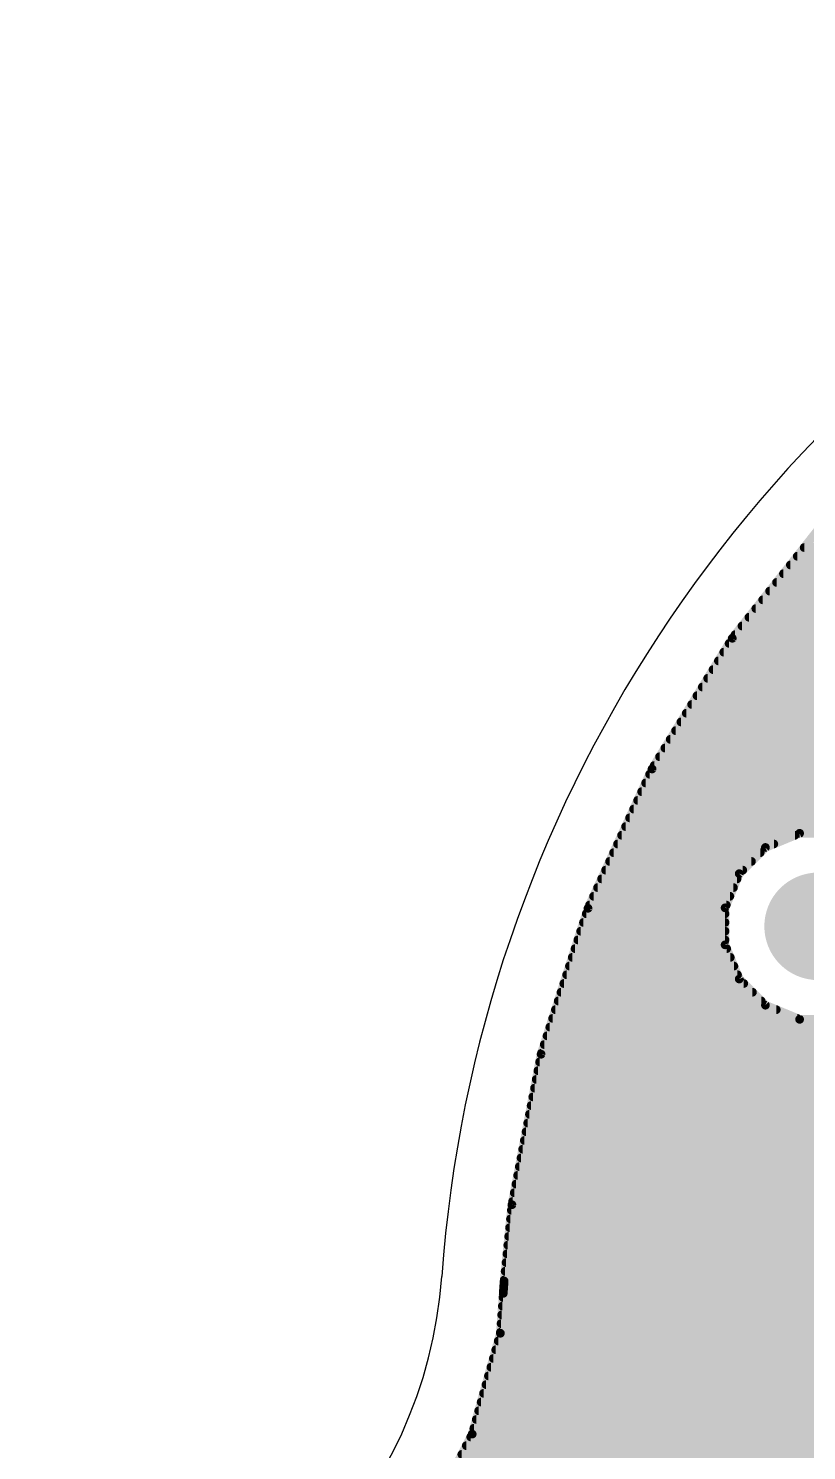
# Model space of a CAD drawing. Extents: x 0 to 84, y 0 to 54.2.
# Drawn here: x 11.32 to 24.92, y 29.33 to 54.18 of the extents above; entities that cross this region are included whole.
import ezdxf

# ---------------------------------------------------------------- set-up
doc = ezdxf.new("R2010")
doc.units = 0
for name, color, linetype in [('1', 12, 'CONTINUOUS'), ('17', 110, 'CONTINUOUS'), ('20', 31, 'CONTINUOUS')]:
    doc.layers.add(name, color=color, linetype=linetype)

# ---------------------------------------------------------------- blocks, each defined once
blk = doc.blocks.new('ROUNDP')
at = {"const_width": 0.5}
blk.add_lwpolyline([(0, -0.25, 1), (0, 0.25, 1), (0, -0.25)], format="xyb", dxfattribs=at)

msp = doc.modelspace()

# ---------------------------------------------------------------- linework, layer by layer
at = {"layer": '1', "const_width": 0.1524}
for points in [[(23.6203, 43.5241), (25.2845, 45.6242)], [(24.7566, 44.958), (40.2041, 44.958)], [(24.8773, 45.1104), (40.3565, 45.1104)], [(24.6358, 44.8056), (40.0517, 44.8056)], [(24.3943, 44.5008), (39.7469, 44.5008)], [(24.5151, 44.6532), (39.8993, 44.6532)], [(24.1528, 44.196), (39.4421, 44.196)], [(24.2735, 44.3484), (39.5945, 44.3484)], [(24.032, 44.0436), (39.2897, 44.0436)], [(23.7905, 43.7388), (38.9849, 43.7388)], [(23.9113, 43.8912), (39.1373, 43.8912)], [(22.2188, 41.2403), (23.6203, 43.5241)], [(23.5651, 43.434), (31.4919, 43.434)], [(23.6697, 43.5864), (38.8325, 43.5864)], [(23.4715, 43.2816), (30.5858, 43.2816)], [(23.2845, 42.9768), (30.0579, 42.9768)], [(23.378, 43.1292), (30.3218, 43.1292)], [(23.191, 42.8244), (29.8706, 42.8244)], [(23.0039, 42.5196), (29.6491, 42.5196)], [(23.0974, 42.672), (29.7599, 42.672)], [(22.8168, 42.2148), (29.4277, 42.2148)], [(22.9104, 42.3672), (29.5384, 42.3672)], [(22.7233, 42.0624), (29.3729, 42.0624)], [(22.5363, 41.7576), (29.3081, 41.7576)], [(22.6298, 41.91), (29.3405, 41.91)], [(22.3492, 41.4528), (29.2433, 41.4528)], [(22.4427, 41.6052), (29.2757, 41.6052)], [(21.0999, 38.8056), (22.2188, 41.2403)], [(22.2557, 41.3004), (29.2109, 41.3004)], [(22.1063, 40.9956), (29.2709, 40.9956)], [(22.1764, 41.148), (29.2385, 41.148)], [(21.9663, 40.6908), (29.3357, 40.6908)], [(22.0363, 40.8432), (29.3033, 40.8432)], [(21.8962, 40.5384), (29.3681, 40.5384)], [(21.7561, 40.2336), (29.5222, 40.2336)], [(21.8262, 40.386), (29.4114, 40.386)], [(21.6861, 40.0812), (24.7148, 40.0812)], [(24.797, 40.1153), (24.1995, 39.8678)], [(25.4437, 40.1153), (24.797, 40.1153)], [(21.546, 39.7764), (24.1082, 39.7764)], [(21.6161, 39.9288), (24.3468, 39.9288)], [(24.1995, 39.8678), (23.7423, 39.4105)], [(21.406, 39.4716), (23.8034, 39.4716)], [(21.476, 39.624), (23.9558, 39.624)], [(21.3359, 39.3192), (23.7044, 39.3192)], [(23.7423, 39.4105), (23.4948, 38.813)], [(21.1958, 39.0144), (23.5782, 39.0144)], [(21.2659, 39.1668), (23.6413, 39.1668)], [(20.2796, 36.2547), (21.0999, 38.8056)], [(21.069, 38.7096), (23.4948, 38.7096)], [(21.1258, 38.862), (23.5151, 38.862)], [(23.4948, 38.813), (23.4948, 38.1663)], [(21.02, 38.5572), (23.4948, 38.5572)], [(20.922, 38.2524), (23.4948, 38.2524)], [(20.971, 38.4048), (23.4948, 38.4048)], [(20.873, 38.1), (23.5222, 38.1)], [(23.4948, 38.1663), (23.7423, 37.5688)], [(20.775, 37.7952), (23.6485, 37.7952)], [(20.824, 37.9476), (23.5854, 37.9476)], [(20.6769, 37.4904), (23.8207, 37.4904)], [(20.7259, 37.6428), (23.7116, 37.6428)], [(23.7423, 37.5688), (24.1995, 37.1116)], [(20.6279, 37.338), (23.9731, 37.338)], [(20.5299, 37.0332), (24.3887, 37.0332)], [(20.5789, 37.1856), (24.1255, 37.1856)], [(24.1995, 37.1116), (24.797, 36.8641)], [(20.4319, 36.7284), (39.2938, 36.7284)], [(20.4809, 36.8808), (24.7566, 36.8808)], [(24.797, 36.8641), (25.4437, 36.8641)], [(20.3829, 36.576), (39.2938, 36.576)], [(19.7696, 33.6242), (20.2796, 36.2547)], [(20.2849, 36.2712), (39.2938, 36.2712)], [(20.3339, 36.4236), (39.2938, 36.4236)], [(20.2237, 35.9664), (39.2938, 35.9664)], [(20.2532, 36.1188), (39.2938, 36.1188)], [(20.1941, 35.814), (39.2938, 35.814)], [(20.1351, 35.5092), (39.2938, 35.5092)], [(20.1646, 35.6616), (39.2938, 35.6616)], [(20.1055, 35.3568), (39.2938, 35.3568)], [(20.0464, 35.052), (39.2938, 35.052)], [(20.076, 35.2044), (39.2938, 35.2044)], [(19.9873, 34.7472), (39.2938, 34.7472)], [(20.0169, 34.8996), (39.2938, 34.8996)], [(19.9578, 34.5948), (39.1957, 34.5948)], [(19.8987, 34.29), (38.9295, 34.29)], [(19.9283, 34.4424), (39.0433, 34.4424)], [(19.8396, 33.9852), (38.8033, 33.9852)], [(19.8692, 34.1376), (38.8664, 34.1376)], [(19.8101, 33.8328), (38.7402, 33.8328)], [(19.6335, 32.2907), (19.7696, 33.6242)], [(19.7598, 33.528), (38.7002, 33.528)], [(19.7805, 33.6804), (38.7002, 33.6804)], [(19.7443, 33.3756), (38.7002, 33.3756)], [(19.7131, 33.0708), (38.7002, 33.0708)], [(19.7287, 33.2232), (38.7002, 33.2232)], [(19.682, 32.766), (38.8243, 32.766)], [(19.6976, 32.9184), (38.7612, 32.9184)], [(19.6665, 32.6136), (38.8875, 32.6136)], [(19.6179, 32.074), (19.6335, 32.2907)], [(19.6353, 32.3088), (39.0941, 32.3088)], [(19.6509, 32.4612), (38.9506, 32.4612)], [(19.5678, 31.3779), (19.6179, 32.074)], [(19.6129, 32.004), (39.3989, 32.004)], [(19.6179, 32.074), (19.6179, 32.074)], [(19.6238, 32.1564), (39.2465, 32.1564)], [(19.6019, 31.8516), (39.7214, 31.8516)], [(19.58, 31.5468), (48.1307, 31.5468)], [(19.5909, 31.6992), (48.1939, 31.6992)], [(19.0753, 29.6151), (19.5678, 31.3779)], [(19.5298, 31.242), (48.0045, 31.242)], [(19.5678, 31.3779), (19.5678, 31.3779)], [(19.569, 31.3944), (48.0676, 31.3944)], [(19.4873, 31.0896), (47.9806, 31.0896)], [(19.4021, 30.7848), (47.9806, 30.7848)], [(19.4447, 30.9372), (47.9806, 30.9372)], [(19.3595, 30.6324), (47.9806, 30.6324)], [(19.2743, 30.3276), (48.0676, 30.3276)], [(19.3169, 30.48), (48.0045, 30.48)], [(19.1892, 30.0228), (48.1939, 30.0228)], [(19.2318, 30.1752), (48.1307, 30.1752)], [(19.1466, 29.8704), (48.2979, 29.8704)], [(18.2413, 27.9858), (19.0753, 29.6151)], [(19.0499, 29.5656), (48.5519, 29.5656)], [(19.0753, 29.6151), (19.0753, 29.6151)], [(19.104, 29.718), (48.4503, 29.718)], [(18.8939, 29.2608), (48.2471, 29.2608)], [(18.9719, 29.4132), (48.3995, 29.4132)]]:
    msp.add_lwpolyline(points, dxfattribs=at)
at = {"layer": '1', "const_width": 0.0762}
for points in [[(24.7566, 44.9961, 1), (24.7566, 44.9199)], [(24.8773, 45.1485, 1), (24.8773, 45.0723)], [(24.6358, 44.8437, 1), (24.6358, 44.7675)], [(24.3943, 44.5389, 1), (24.3943, 44.4627)], [(24.5151, 44.6913, 1), (24.5151, 44.6151)], [(24.1528, 44.2341, 1), (24.1528, 44.1579)], [(24.2735, 44.3865, 1), (24.2735, 44.3103)], [(24.032, 44.0817, 1), (24.032, 44.0055)], [(23.7905, 43.7769, 1), (23.7905, 43.7007)], [(23.9113, 43.9293, 1), (23.9113, 43.8531)], [(23.5651, 43.4721, 1), (23.5651, 43.3959)], [(23.5905, 43.5477, 1), (23.6502, 43.5004)], [(23.6528, 43.5041, 1), (23.5879, 43.544)], [(23.6697, 43.6245, 1), (23.6697, 43.5483)], [(23.4715, 43.3197, 1), (23.4715, 43.2435)], [(23.2845, 43.0149, 1), (23.2845, 42.9387)], [(23.378, 43.1673, 1), (23.378, 43.0911)], [(23.191, 42.8625, 1), (23.191, 42.7863)], [(23.0039, 42.5577, 1), (23.0039, 42.4815)], [(23.0974, 42.7101, 1), (23.0974, 42.6339)], [(22.8168, 42.2529, 1), (22.8168, 42.1767)], [(22.9104, 42.4053, 1), (22.9104, 42.3291)], [(22.7233, 42.1005, 1), (22.7233, 42.0243)], [(22.5363, 41.7957, 1), (22.5363, 41.7195)], [(22.6298, 41.9481, 1), (22.6298, 41.8719)], [(22.3492, 41.4909, 1), (22.3492, 41.4147)], [(22.4427, 41.6433, 1), (22.4427, 41.5671)], [(22.1863, 41.2602, 1), (22.2513, 41.2204)], [(22.2534, 41.2244, 1), (22.1842, 41.2562)], [(22.2557, 41.3385, 1), (22.2557, 41.2623)], [(22.1063, 41.0337, 1), (22.1063, 40.9575)], [(22.1764, 41.1861, 1), (22.1764, 41.1099)], [(21.9663, 40.7289, 1), (21.9663, 40.6527)], [(22.0363, 40.8813, 1), (22.0363, 40.8051)], [(21.8962, 40.5765, 1), (21.8962, 40.5003)], [(21.7561, 40.2717, 1), (21.7561, 40.1955)], [(21.8262, 40.4241, 1), (21.8262, 40.3479)], [(21.6861, 40.1193, 1), (21.6861, 40.0431)], [(24.7148, 40.0431, 1), (24.7148, 40.1193)], [(24.797, 40.1534, 1), (24.797, 40.0772)], [(24.8116, 40.0801, 1), (24.7824, 40.1505)], [(21.546, 39.8145, 1), (21.546, 39.7383)], [(21.6161, 39.9669, 1), (21.6161, 39.8907)], [(24.1082, 39.7383, 1), (24.1082, 39.8145)], [(24.185, 39.903, 1), (24.2141, 39.8326)], [(24.2265, 39.8408, 1), (24.1726, 39.8947)], [(24.3468, 39.8907, 1), (24.3468, 39.9669)], [(21.406, 39.5097, 1), (21.406, 39.4335)], [(21.476, 39.6621, 1), (21.476, 39.5859)], [(23.8034, 39.4335, 1), (23.8034, 39.5097)], [(23.9558, 39.5859, 1), (23.9558, 39.6621)], [(21.3359, 39.3573, 1), (21.3359, 39.2811)], [(23.7153, 39.4374, 1), (23.7692, 39.3836)], [(23.7044, 39.2811, 1), (23.7044, 39.3573)], [(23.7775, 39.3959, 1), (23.7071, 39.4251)], [(21.1958, 39.0525, 1), (21.1958, 38.9763)], [(21.2659, 39.2049, 1), (21.2659, 39.1287)], [(23.5782, 38.9763, 1), (23.5782, 39.0525)], [(23.6413, 39.1287, 1), (23.6413, 39.2049)], [(21.069, 38.7477, 1), (21.069, 38.6715)], [(21.0653, 38.8215, 1), (21.1345, 38.7897)], [(21.1361, 38.7939, 1), (21.0636, 38.8173)], [(21.1258, 38.9001, 1), (21.1258, 38.8239)], [(23.5329, 38.813, 1), (23.4567, 38.813)], [(23.4596, 38.8276, 1), (23.53, 38.7984)], [(23.4948, 38.6715, 1), (23.4948, 38.7477)], [(23.5151, 38.8239, 1), (23.5151, 38.9001)], [(21.02, 38.5953, 1), (21.02, 38.5191)], [(23.4948, 38.5191, 1), (23.4948, 38.5953)], [(20.922, 38.2905, 1), (20.922, 38.2143)], [(20.971, 38.4429, 1), (20.971, 38.3667)], [(23.4948, 38.3667, 1), (23.4948, 38.4429)], [(23.4948, 38.2143, 1), (23.4948, 38.2905)], [(20.873, 38.1381, 1), (20.873, 38.0619)], [(23.53, 38.1809, 1), (23.4596, 38.1517)], [(23.4567, 38.1663, 1), (23.5329, 38.1663)], [(23.5222, 38.0619, 1), (23.5222, 38.1381)], [(20.775, 37.8333, 1), (20.775, 37.7571)], [(20.824, 37.9857, 1), (20.824, 37.9095)], [(23.5854, 37.9095, 1), (23.5854, 37.9857)], [(23.6485, 37.7571, 1), (23.6485, 37.8333)], [(20.6769, 37.5285, 1), (20.6769, 37.4523)], [(20.7259, 37.6809, 1), (20.7259, 37.6047)], [(23.7692, 37.5958, 1), (23.7153, 37.5419)], [(23.7071, 37.5543, 1), (23.7775, 37.5834)], [(23.7116, 37.6047, 1), (23.7116, 37.6809)], [(23.8207, 37.4523, 1), (23.8207, 37.5285)], [(20.6279, 37.3761, 1), (20.6279, 37.2999)], [(23.9731, 37.2999, 1), (23.9731, 37.3761)], [(20.5299, 37.0713, 1), (20.5299, 36.9951)], [(20.5789, 37.2237, 1), (20.5789, 37.1475)], [(24.1255, 37.1475, 1), (24.1255, 37.2237)], [(24.2141, 37.1467, 1), (24.185, 37.0764)], [(24.1726, 37.0846, 1), (24.2265, 37.1385)], [(24.3887, 36.9951, 1), (24.3887, 37.0713)], [(20.4319, 36.7665, 1), (20.4319, 36.6903)], [(20.4809, 36.9189, 1), (20.4809, 36.8427)], [(24.7566, 36.8427, 1), (24.7566, 36.9189)], [(24.797, 36.9022, 1), (24.797, 36.826)], [(24.7824, 36.8289, 1), (24.8116, 36.8993)], [(20.3829, 36.6141, 1), (20.3829, 36.5379)], [(20.2433, 36.2664, 1), (20.3158, 36.2431)], [(20.317, 36.2475, 1), (20.2422, 36.262)], [(20.2849, 36.3093, 1), (20.2849, 36.2331)], [(20.3339, 36.4617, 1), (20.3339, 36.3855)], [(20.2237, 36.0045, 1), (20.2237, 35.9283)], [(20.2532, 36.1569, 1), (20.2532, 36.0807)], [(20.1941, 35.8521, 1), (20.1941, 35.7759)], [(20.1351, 35.5473, 1), (20.1351, 35.4711)], [(20.1646, 35.6997, 1), (20.1646, 35.6235)], [(20.1055, 35.3949, 1), (20.1055, 35.3187)], [(20.0464, 35.0901, 1), (20.0464, 35.0139)], [(20.076, 35.2425, 1), (20.076, 35.1663)], [(19.9873, 34.7853, 1), (19.9873, 34.7091)], [(20.0169, 34.9377, 1), (20.0169, 34.8615)], [(19.9578, 34.6329, 1), (19.9578, 34.5567)], [(19.8987, 34.3281, 1), (19.8987, 34.2519)], [(19.9283, 34.4805, 1), (19.9283, 34.4043)], [(19.8396, 34.0233, 1), (19.8396, 33.9471)], [(19.8692, 34.1757, 1), (19.8692, 34.0995)], [(19.8101, 33.8709, 1), (19.8101, 33.7947)], [(19.7598, 33.5661, 1), (19.7598, 33.4899)], [(19.7322, 33.6314, 1), (19.807, 33.6169)], [(19.8075, 33.6203, 1), (19.7317, 33.628)], [(19.7805, 33.7185, 1), (19.7805, 33.6423)], [(19.7443, 33.4137, 1), (19.7443, 33.3375)], [(19.7131, 33.1089, 1), (19.7131, 33.0327)], [(19.7287, 33.2613, 1), (19.7287, 33.1851)], [(19.682, 32.8041, 1), (19.682, 32.7279)], [(19.6976, 32.9565, 1), (19.6976, 32.8803)], [(19.6665, 32.6517, 1), (19.6665, 32.5755)], [(19.5956, 32.2946, 1), (19.6714, 32.2869)], [(19.6715, 32.288, 1), (19.5955, 32.2935)], [(19.6353, 32.3469, 1), (19.6353, 32.2707)], [(19.6509, 32.4993, 1), (19.6509, 32.4231)], [(19.6129, 32.0421, 1), (19.6129, 31.9659)], [(19.591, 32.101, 1), (19.6448, 32.0471)], [(19.5799, 32.0768, 1), (19.6559, 32.0713)], [(19.6559, 32.0713, 1), (19.5799, 32.0768)], [(19.6238, 32.1945, 1), (19.6238, 32.1183)], [(19.6449, 32.0471, 1), (19.591, 32.101)], [(19.6019, 31.8897, 1), (19.6019, 31.8135)], [(19.58, 31.5849, 1), (19.58, 31.5087)], [(19.5909, 31.7373, 1), (19.5909, 31.6611)], [(19.5298, 31.2801, 1), (19.5298, 31.2039)], [(19.6059, 31.3779, 1), (19.5297, 31.3779)], [(19.5298, 31.3807, 1), (19.6058, 31.3752)], [(19.5297, 31.3779, 1), (19.6059, 31.3779)], [(19.569, 31.4325, 1), (19.569, 31.3563)], [(19.6045, 31.3677, 1), (19.5311, 31.3882)], [(19.4873, 31.1277, 1), (19.4873, 31.0515)], [(19.4021, 30.8229, 1), (19.4021, 30.7467)], [(19.4447, 30.9753, 1), (19.4447, 30.8991)], [(19.3595, 30.6705, 1), (19.3595, 30.5943)], [(19.2743, 30.3657, 1), (19.2743, 30.2895)], [(19.3169, 30.5181, 1), (19.3169, 30.4419)], [(19.1892, 30.0609, 1), (19.1892, 29.9847)], [(19.2318, 30.2133, 1), (19.2318, 30.1371)], [(19.1466, 29.9085, 1), (19.1466, 29.8323)], [(19.0499, 29.6037, 1), (19.0499, 29.5275)], [(19.1134, 29.6151, 1), (19.0372, 29.6151)], [(19.0386, 29.6254, 1), (19.112, 29.6049)], [(19.0372, 29.6151, 1), (19.1134, 29.6151)], [(19.1092, 29.5978, 1), (19.0414, 29.6325)], [(19.104, 29.7561, 1), (19.104, 29.6799)], [(18.8939, 29.2989, 1), (18.8939, 29.2227)], [(18.9719, 29.4513, 1), (18.9719, 29.3751)]]:
    msp.add_lwpolyline(points, format="xyb", dxfattribs=at)
at = {"layer": '20'}
for centre, radius, start, end in [((41.9835, 30.6826), 23.5, 59.3407, 175.8846), ((10.5648, 32.9432), 8, 275.4169, 355.8846)]:
    msp.add_arc(centre, radius, start, end, dxfattribs=at)

# ---------------------------------------------------------------- block references
at = {"layer": '17', "xscale": 1.8796, "yscale": 1.8796, "rotation": 270}
msp.add_blockref('ROUNDP', (25.1204, 38.4897), dxfattribs=at)

doc.saveas('drawing.dxf')
